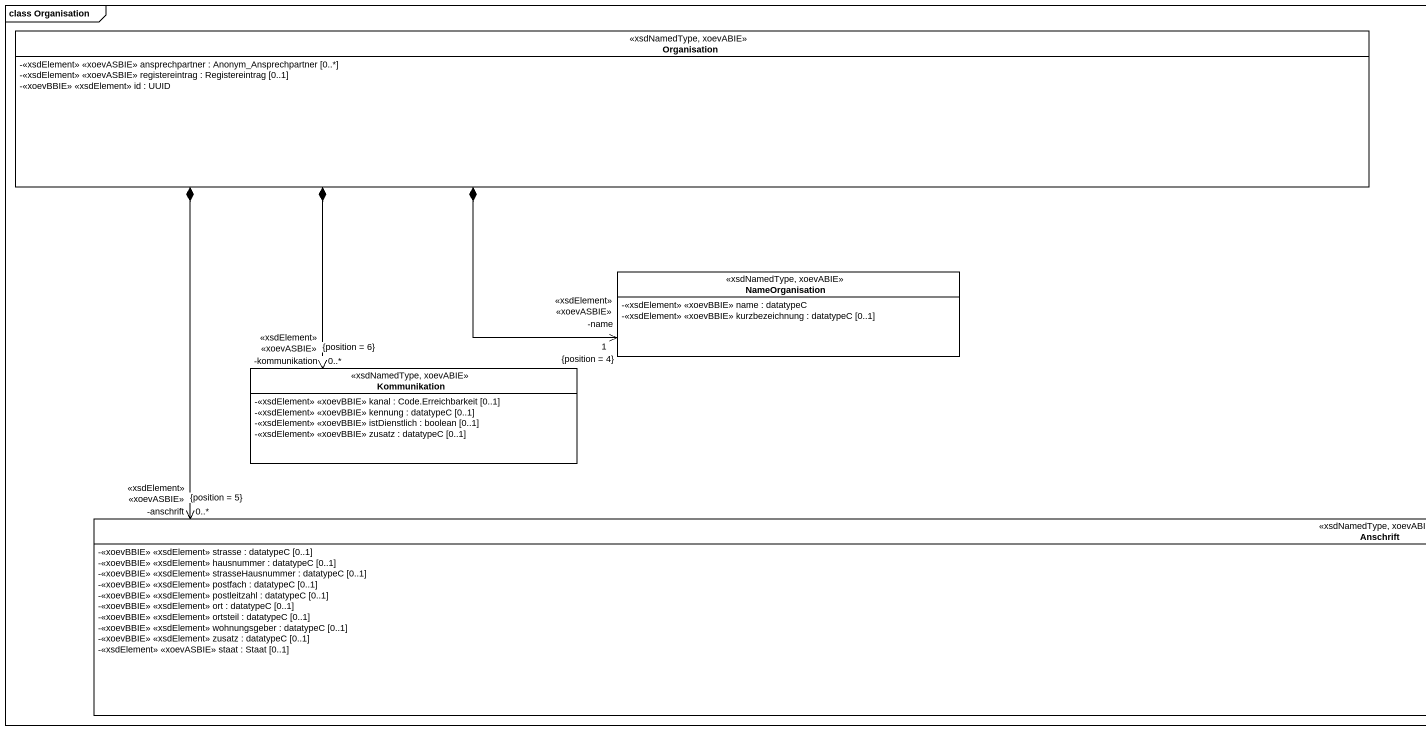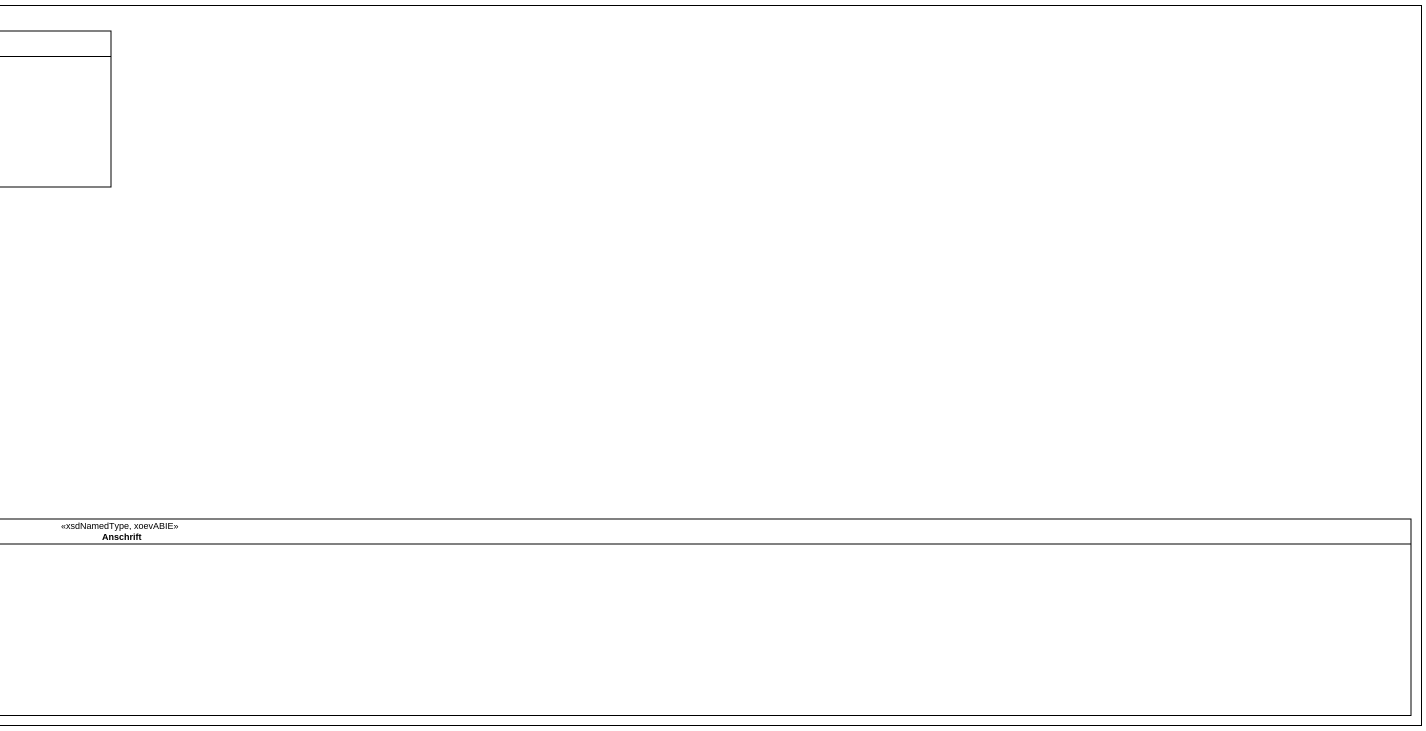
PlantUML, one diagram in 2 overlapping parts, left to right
@startuml
mainframe class Organisation
hide circle
hide empty members
skinparam classAttributeIconSize 0
class Organisation <<xsdNamedType, xoevABIE>> {
  -<<xsdElement>> <<xoevASBIE>> ansprechpartner : Anonym_Ansprechpartner [0..*]
  -<<xsdElement>> <<xoevASBIE>> registereintrag : Registereintrag [0..1]
  -<<xoevBBIE>> <<xsdElement>> id : UUID
}
class NameOrganisation <<xsdNamedType, xoevABIE>> {
  -<<xsdElement>> <<xoevBBIE>> name : datatypeC
  -<<xsdElement>> <<xoevBBIE>> kurzbezeichnung : datatypeC [0..1]
}
class Kommunikation <<xsdNamedType, xoevABIE>> {
  -<<xsdElement>> <<xoevBBIE>> kanal : Code.Erreichbarkeit [0..1]
  -<<xsdElement>> <<xoevBBIE>> kennung : datatypeC [0..1]
  -<<xsdElement>> <<xoevBBIE>> istDienstlich : boolean [0..1]
  -<<xsdElement>> <<xoevBBIE>> zusatz : datatypeC [0..1]
}
class Anschrift <<xsdNamedType, xoevABIE>> {
  -<<xoevBBIE>> <<xsdElement>> strasse : datatypeC [0..1]
  -<<xoevBBIE>> <<xsdElement>> hausnummer : datatypeC [0..1]
  -<<xoevBBIE>> <<xsdElement>> strasseHausnummer : datatypeC [0..1]
  -<<xoevBBIE>> <<xsdElement>> postfach : datatypeC [0..1]
  -<<xoevBBIE>> <<xsdElement>> postleitzahl : datatypeC [0..1]
  -<<xoevBBIE>> <<xsdElement>> ort : datatypeC [0..1]
  -<<xoevBBIE>> <<xsdElement>> ortsteil : datatypeC [0..1]
  -<<xoevBBIE>> <<xsdElement>> wohnungsgeber : datatypeC [0..1]
  -<<xoevBBIE>> <<xsdElement>> zusatz : datatypeC [0..1]
  -<<xsdElement>> <<xoevASBIE>> staat : Staat [0..1]
}
NameOrganisation "-name\n<<xsdElement>><<xoevASBIE>>\n1\n{position = 4}" <-up-* Organisation
Kommunikation "-kommunikation\n<<xsdElement>><<xoevASBIE>>\n0..*\n{position = 6}" <-up-* Organisation
Anschrift "-anschrift\n<<xsdElement>><<xoevASBIE>>\n0..*\n{position = 5}" <-up-* Organisation
@enduml
